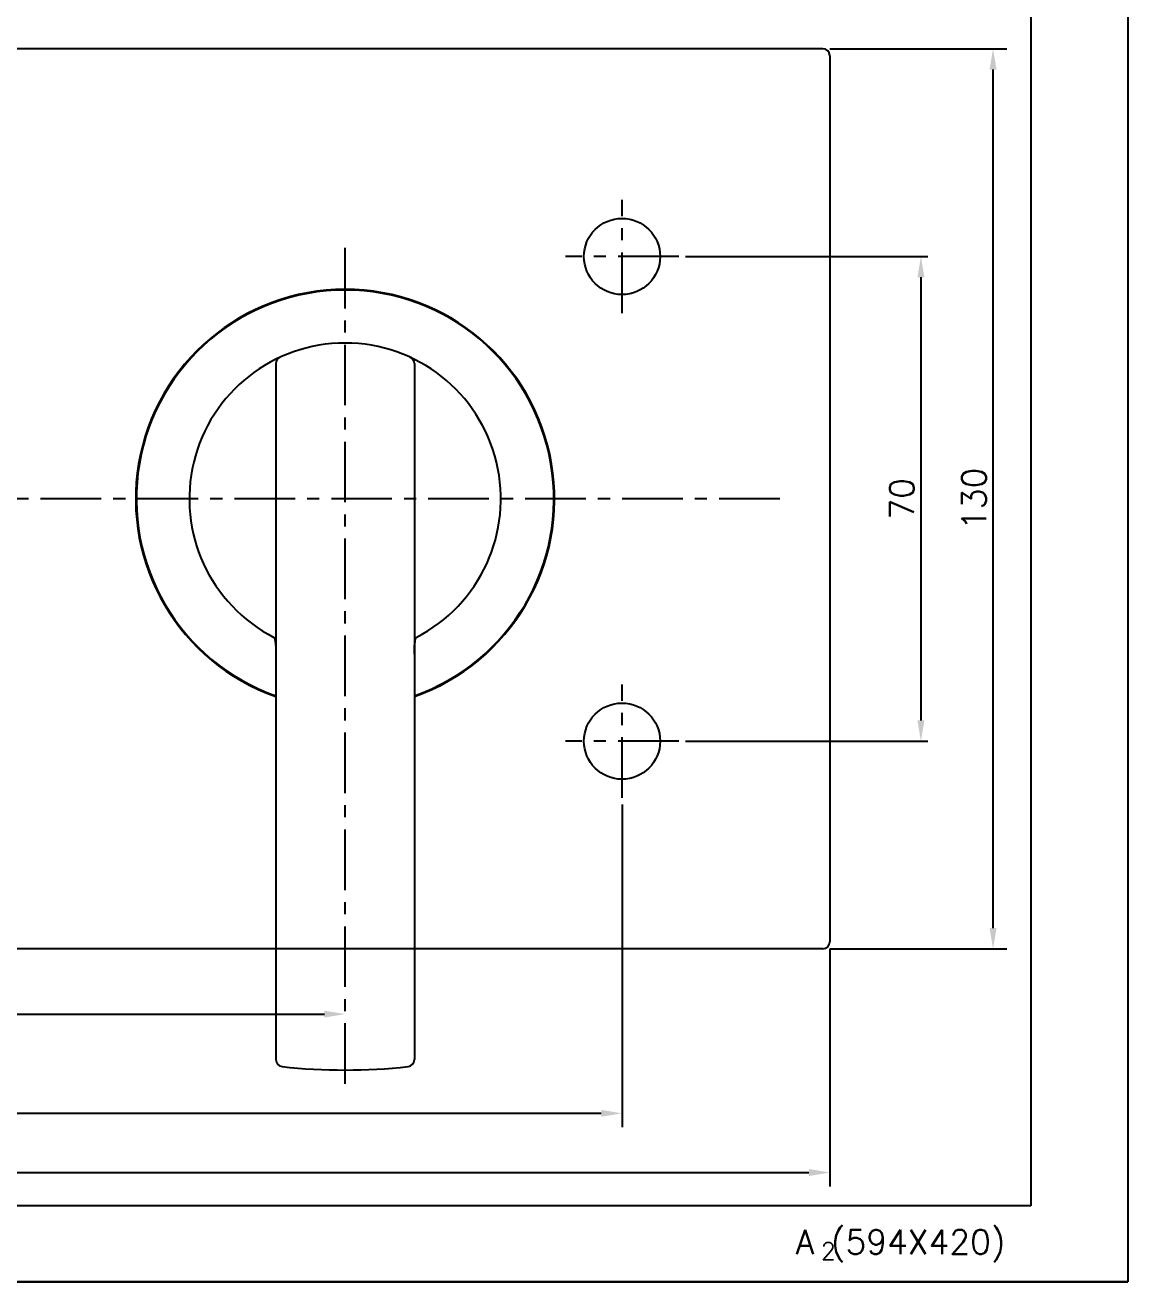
# Model space of a CAD drawing. Extents: x 2571 to 3165, y -5564 to -5144.
# Drawn here: x 3005.7 to 3165, y -5564 to -5382.5 of the extents above; entities that cross this region are included whole.
import ezdxf

# ---------------------------------------------------------------- set-up
doc = ezdxf.new("R2010")
doc.units = 0
doc.header["$LTSCALE"] = 7
doc.header["$MEASUREMENT"] = 0
doc.linetypes.add('CENTER', pattern=[2, 1.25, -0.25, 0.25, -0.25])
doc.layers.get('0').update_dxf_attribs({"color": 2, "linetype": 'CONTINUOUS'})
doc.layers.add('CL', color=1, linetype='CENTER')
doc.layers.add('DIM', color=2, linetype='CONTINUOUS')
doc.styles.add('GHS', font='ROMANS.shx', dxfattribs={"bigfont": 'GHS.shx'})

msp = doc.modelspace()

# ---------------------------------------------------------------- linework, layer by layer
for p, q in [((3164.96, -5143.96), (3164.96, -5563.96)), ((3164.96, -5143.96), (3164.96, -5563.96)), ((3121.9, -5385.87), (3147.49, -5385.87)), ((3145.49, -5512.87), (3145.49, -5388.87)), ((3121.9, -5515.87), (3147.49, -5515.87)), ((3121.9, -5515.87), (3121.9, -5550.17)), ((2824.9, -5548.17), (3118.9, -5548.17)), ((2570.96, -5563.96), (3164.96, -5563.96)), ((3164.96, -5563.96), (2570.96, -5563.96))]:
    msp.add_line(p, q)
at = {"color": 4}
for p, q in [((3150.96, -5177.96), (3150.96, -5552.96)), ((3150.96, -5552.96), (2601.96, -5552.96))]:
    msp.add_line(p, q, dxfattribs=at)
at = {"color": 7, "linetype": 'Continuous'}
for p, q in [((3120.9, -5385.87), (2822.9, -5385.87)), ((3121.9, -5386.87), (3121.9, -5514.87)), ((3041.9, -5431.34), (3041.9, -5531.87)), ((3061.9, -5431.34), (3061.9, -5531.87)), ((3120.9, -5515.87), (2822.9, -5515.87))]:
    msp.add_line(p, q, dxfattribs=at)
for centre in [(3091.9, -5415.87), (3091.9, -5485.87)]:
    msp.add_circle(centre, 5.5, dxfattribs=at)
for centre, radius, start, end in [((3120.9, -5386.87), 1, 360, 90), ((3051.9, -5450.87), 30.25, 289.305, 250.695), ((3051.9, -5450.87), 30.15, 289.3728, 250.6272), ((3051.9, -5450.87), 22.5, 297.1213, 242.8211), ((3042.9, -5431.34), 1, 114.7465, 180), ((3060.9, -5431.34), 1, 0, 65.2535), ((3120.9, -5514.87), 1, 270, 360), ((3042.9, -5531.87), 1, 180, 263.6599), ((3060.9, -5531.87), 1, 276.3401, 0), ((3051.9, -5450.87), 82.5, 263.6599, 276.3401)]:
    msp.add_arc(centre, radius, start, end, dxfattribs=at)
for points in [[(3041.62, -5470.87), (3041.68, -5470.97), (3041.77, -5471.27), (3041.85, -5471.79), (3041.89, -5472.53), (3041.9, -5473.18)], [(3061.91, -5473.2), (3061.91, -5472.55), (3061.96, -5471.8), (3062.04, -5471.28), (3062.13, -5470.97), (3062.16, -5470.93)], [(3041.9, -5473.14), (3041.9, -5473.29)], [(3041.9, -5473.18), (3041.9, -5473.29)], [(3061.91, -5473.29), (3061.91, -5473.2)]]:
    msp.add_spline(points, degree=3, dxfattribs=at)
for points in [[(3144.99, -5388.87), (3145.99, -5388.87), (3145.49, -5385.87)], [(3144.99, -5512.87), (3145.99, -5512.87), (3145.49, -5515.87)], [(3118.9, -5547.67), (3118.9, -5548.67), (3121.9, -5548.17)]]:
    msp.add_solid(points)
at = {"layer": 'CL'}
for p, q in [((3091.9, -5424.04), (3091.9, -5407.69)), ((3051.9, -5535.37), (3051.9, -5414.08)), ((3100.08, -5415.87), (3083.73, -5415.87)), ((3114.67, -5450.87), (2829.14, -5450.87)), ((3091.9, -5494.04), (3091.9, -5477.69)), ((3100.08, -5485.87), (3083.73, -5485.87))]:
    msp.add_line(p, q, dxfattribs=at)
at = {"layer": 'DIM'}
for p, q in [((3101.08, -5415.87), (3136.07, -5415.87)), ((3135.07, -5418.87), (3135.07, -5482.87)), ((3101.08, -5485.87), (3136.07, -5485.87)), ((3091.9, -5495.04), (3091.9, -5541.62)), ((2894.9, -5525.29), (3048.9, -5525.29)), ((2854.9, -5539.62), (3088.9, -5539.62))]:
    msp.add_line(p, q, dxfattribs=at)
for points in [[(3134.57, -5418.87), (3135.57, -5418.87), (3135.07, -5415.87)], [(3134.57, -5482.87), (3135.57, -5482.87), (3135.07, -5485.87)], [(3048.9, -5524.79), (3048.9, -5525.79), (3051.9, -5525.29)], [(3088.9, -5539.12), (3088.9, -5540.12), (3091.9, -5539.62)]]:
    msp.add_solid(points, dxfattribs=at)

# ---------------------------------------------------------------- texts
at = {"color": 7, "style": 'GHS'}
for s, height, p in [('A (594X420)', 3.5, (3116.98, -5559.94)), ('2', 2.5, (3120.63, -5560.77))]:
    msp.add_text(s, height=height, dxfattribs=at).set_placement(p)
at = {"insert": (3142.74, -5450.87), "char_height": 3.5, "attachment_point": 5, "rotation": 90, "style": 'GHS'}
msp.add_mtext('\\A1;130', dxfattribs=at)
at = {"layer": 'DIM', "insert": (3132.32, -5450.87), "char_height": 3.5, "attachment_point": 5, "rotation": 90, "style": 'GHS'}
msp.add_mtext('\\A1;70', dxfattribs=at)

doc.saveas('drawing.dxf')
